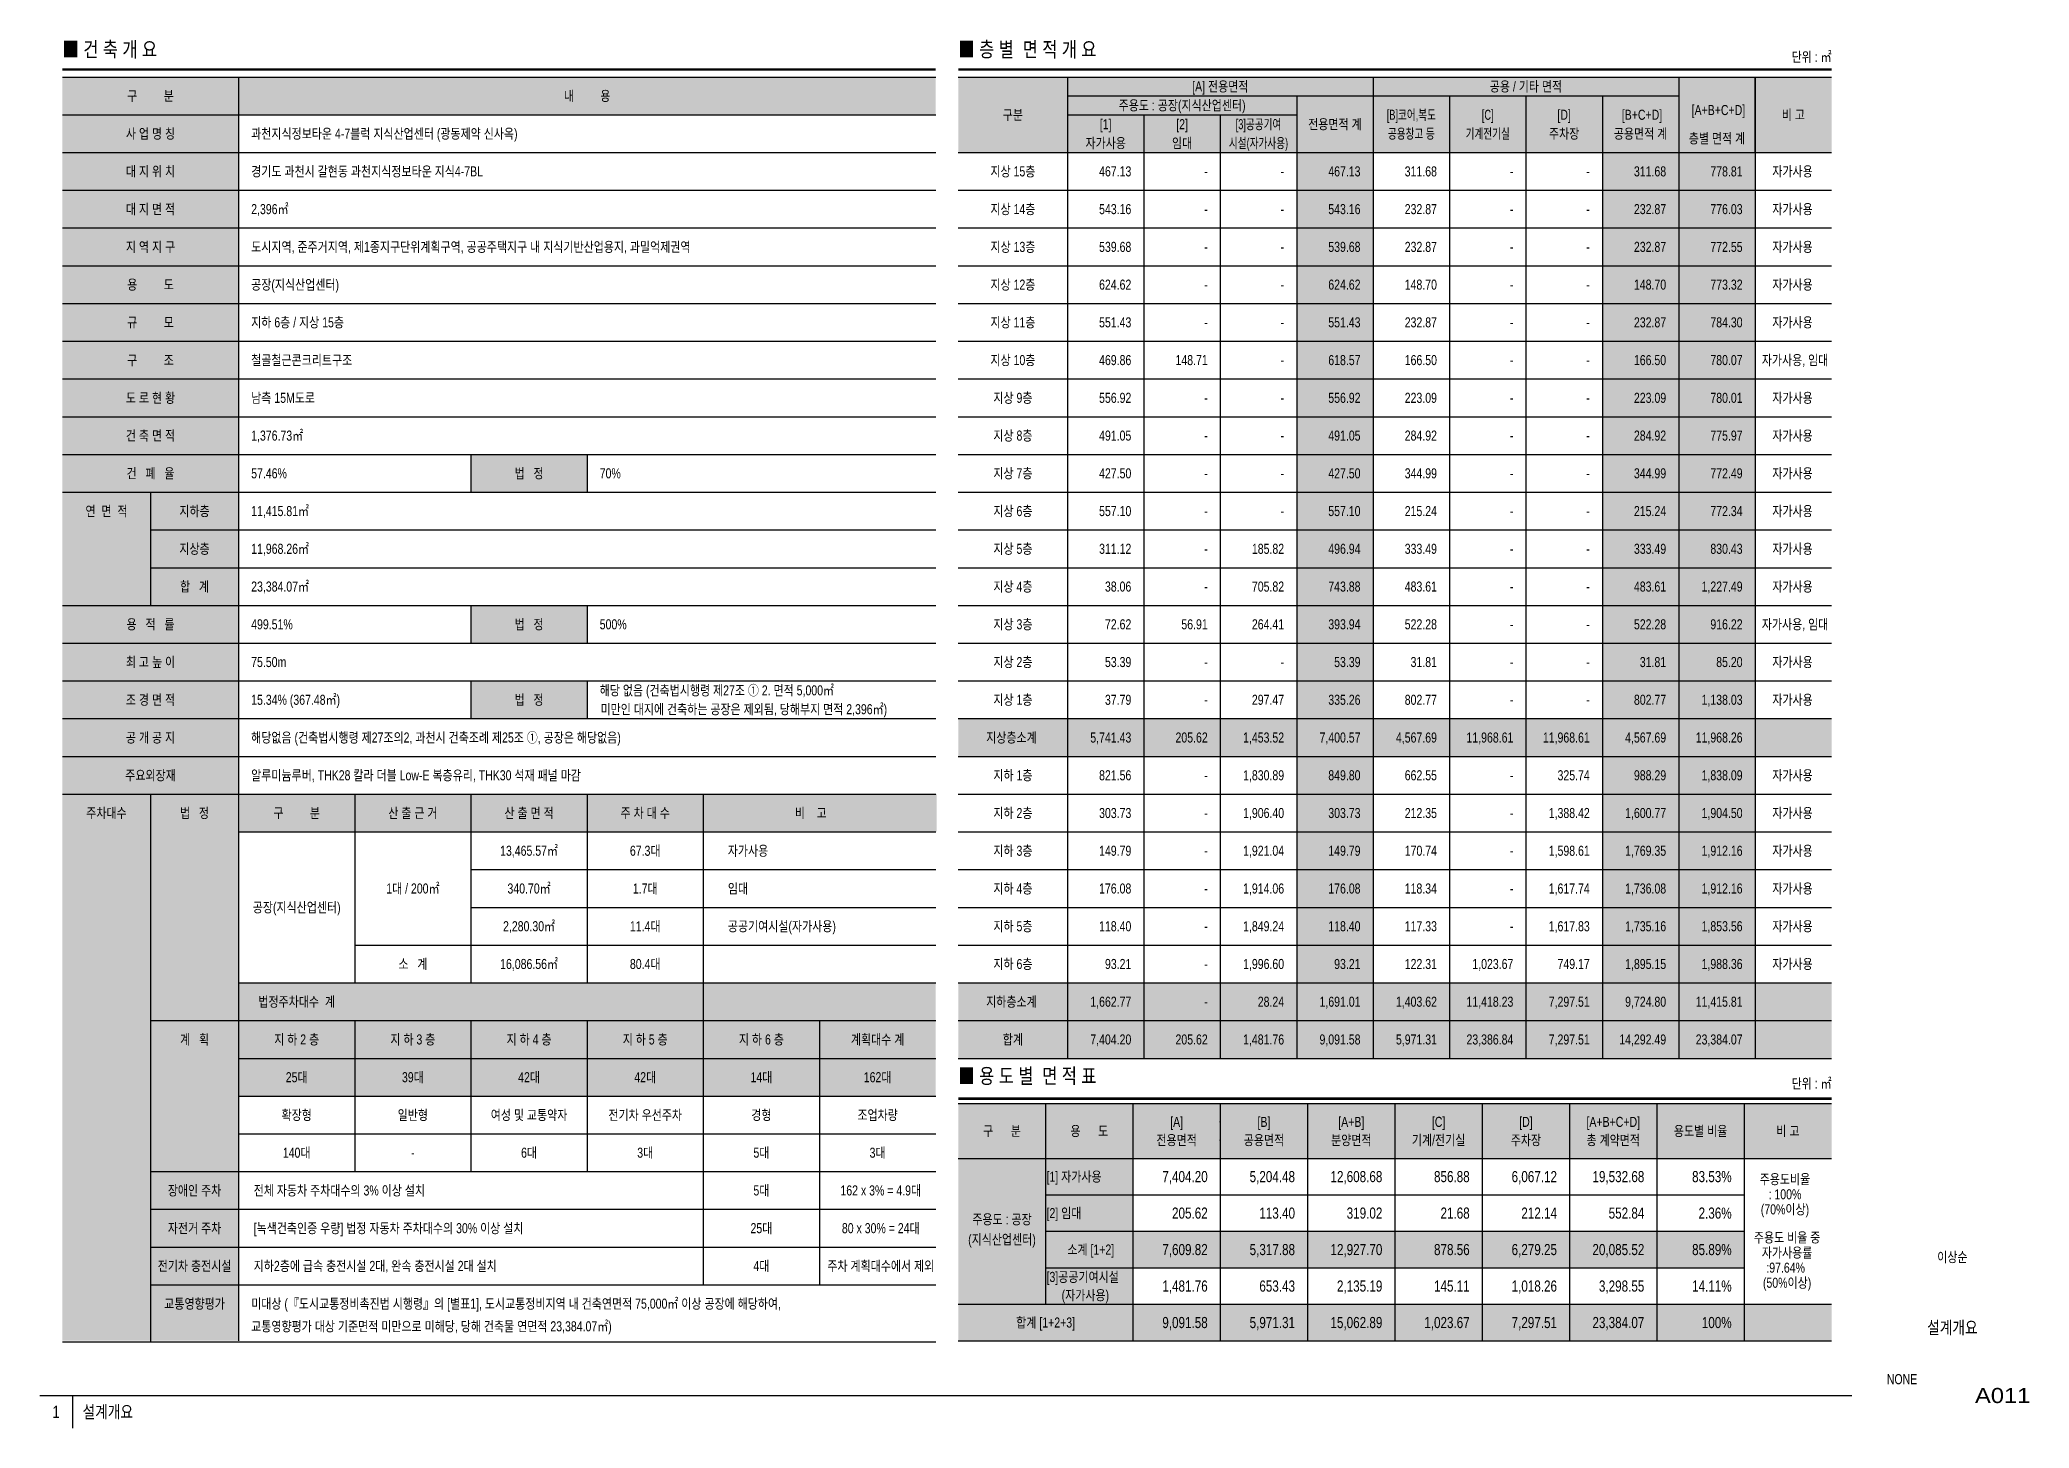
# Model space of a CAD drawing. Header units: millimetres. Extents: x 25 to 816, y 17 to 569.
import ezdxf
from ezdxf.enums import TextEntityAlignment as Align

# ---------------------------------------------------------------- set-up
doc = ezdxf.new("R2010")
doc.units = ezdxf.units.MM
doc.header["$LTSCALE"] = 2
for name, color, linetype in [('A-253', 253, 'Continuous'), ('A-254', 254, 'Continuous'), ('A-FORM', 7, 'Continuous'), ('A-TEXT', 3, 'Continuous'), ('A-TXT', 3, 'Continuous'), ('A-TXT1', 3, 'Continuous')]:
    doc.layers.add(name, color=color, linetype=linetype)
doc.styles.add('$TD_AUDIT_GENERATED_(1504)', font='H2HDRM.TTF', dxfattribs={"width": 0.8})
doc.styles.add('A-FORM$0$Hrtext', font='', dxfattribs={"width": 0.8})
doc.styles.add('Hrtext', font='', dxfattribs={"width": 0.8})
doc.styles.get('A-FORM$0$Hrtext').set_extended_font_data('Dotum')
doc.styles.get('Hrtext').set_extended_font_data('Dotum')

msp = doc.modelspace()

# ---------------------------------------------------------------- hatches: boundary and pattern name
at = {"layer": 'A-253'}
h = msp.add_hatch(color=256, dxfattribs=at)
h.dxf.hatch_style = 1
h.paths.add_polyline_path([(104, 539), (104, 179), (104, 164), (104, 51.75), (34, 51.75), (34, 554), (381, 554), (381, 539)])
h = msp.add_hatch(color=256, dxfattribs=at)
h.dxf.hatch_style = 1
h.paths.add_polyline_path([(737, 554), (390, 554), (390, 524), (737, 524)])
h = msp.add_hatch(color=256, dxfattribs=at)
h.dxf.hatch_style = 1
h.paths.add_polyline_path([(706.64, 164), (676.27, 164), (676.27, 554), (706.64, 554)])
h = msp.add_hatch(color=256, dxfattribs=at)
h.dxf.hatch_style = 1
h.paths.add_polyline_path([(381, 149), (104, 149), (104, 179), (381, 179)])
h = msp.add_hatch(color=256, dxfattribs=at)
h.dxf.hatch_style = 1
h.paths.add_polyline_path([(390, 179), (737, 179), (737, 164), (390, 164)])
h = msp.add_hatch(color=256, dxfattribs=at)
h.dxf.hatch_style = 1
h.paths.add_polyline_path([(737, 124.25), (390, 124.25), (390, 146), (737, 146)])
h.paths.add_polyline_path([(390, 51.75), (459.4, 51.75), (459.4, 124.25), (390, 124.25)])
h = msp.add_hatch(color=256, dxfattribs=at)
h.dxf.hatch_style = 1
h.paths.add_polyline_path([(459.4, 66.25), (737, 66.25), (737, 51.75), (459.4, 51.75)])
at = {"layer": 'A-254'}
h = msp.add_hatch(color=256, dxfattribs=at)
h.dxf.hatch_style = 1
h.paths.add_polyline_path([(524.46, 179), (554.82, 179), (554.82, 524), (524.46, 524)])
h = msp.add_hatch(color=256, dxfattribs=at)
h.dxf.hatch_style = 1
h.paths.add_polyline_path([(645.91, 179), (676.27, 179), (676.27, 524), (645.91, 524)])
h = msp.add_hatch(color=256, dxfattribs=at)
h.dxf.hatch_style = 1
h.paths.add_polyline_path([(242.5, 404), (196.33, 404), (196.33, 389), (242.5, 389)])
h = msp.add_hatch(color=256, dxfattribs=at)
h.dxf.hatch_style = 1
h.paths.add_polyline_path([(242.5, 344), (196.33, 344), (196.33, 329), (242.5, 329)])
h = msp.add_hatch(color=256, dxfattribs=at)
h.dxf.hatch_style = 1
h.paths.add_polyline_path([(242.5, 314), (196.33, 314), (196.33, 299), (242.5, 299)])
h = msp.add_hatch(color=256, dxfattribs=at)
h.dxf.hatch_style = 1
h.paths.add_polyline_path([(737, 284), (737, 299), (390, 299), (390, 284)])
h = msp.add_hatch(color=256, dxfattribs=at)
h.dxf.hatch_style = 1
h.paths.add_polyline_path([(104.45, 269.02), (381.45, 269.02), (381.45, 254.02), (104.45, 254.02)])
h = msp.add_hatch(color=256, dxfattribs=at)
h.dxf.hatch_style = 1
h.paths.add_polyline_path([(104, 194), (381, 194), (381, 179), (104, 179)])
h = msp.add_hatch(color=256, dxfattribs=at)
h.dxf.hatch_style = 1
h.paths.add_polyline_path([(737, 179), (737, 194), (390, 194), (390, 179)])
h = msp.add_hatch(color=256, dxfattribs=at)
h.dxf.hatch_style = 1
h.paths.add_polyline_path([(459.4, 95.25), (702.3, 95.25), (702.3, 80.75), (459.4, 80.75)])

# ---------------------------------------------------------------- linework, layer by layer
at = {"color": 2}
for p, q in [((390, 554), (737, 554)), ((390, 524), (737, 524)), ((390, 179), (737, 179)), ((390, 164), (737, 164))]:
    msp.add_line(p, q, dxfattribs=at)
for p, q in [((433.37, 546.5), (676.27, 546.5)), ((433.37, 539), (524.46, 539)), ((390, 509), (737, 509)), ((390, 494), (737, 494)), ((390, 479), (737, 479)), ((390, 464), (737, 464)), ((390, 449), (737, 449)), ((390, 434), (737, 434)), ((390, 419), (737, 419)), ((390, 404), (737, 404)), ((390, 389), (737, 389)), ((390, 374), (737, 374)), ((390, 359), (737, 359)), ((390, 344), (737, 344)), ((390, 329), (737, 329)), ((390, 314), (737, 314)), ((390, 299), (737, 299)), ((390, 284), (737, 284)), ((390, 269), (737, 269)), ((390, 254), (737, 254)), ((390, 239), (737, 239)), ((390, 224), (737, 224)), ((390, 209), (737, 209)), ((390, 194), (737, 194))]:
    msp.add_line(p, q)
for points in [[(433.37, 554), (433.37, 164)], [(676.27, 554), (676.27, 164)], [(706.64, 554), (706.64, 164)]]:
    msp.add_lwpolyline(points, dxfattribs=at)
msp.add_lwpolyline([(554.82, 554), (554.82, 164)])
at = {"layer": 'A-FORM', "color": 2}
for p, q in [((104, 554), (104, 51.75)), ((459.4, 146), (459.4, 51.75)), ((563.5, 146), (563.5, 51.75)), ((667.6, 146), (667.6, 51.75)), ((702.3, 146), (702.3, 51.75)), ((390, 66.25), (737, 66.25)), ((390, 51.75), (737, 51.75))]:
    msp.add_line(p, q, dxfattribs=at)
at = {"layer": 'A-FORM'}
for p, q in [((196.33, 404), (196.33, 389)), ((242.5, 404), (242.5, 389)), ((69, 389), (69, 344)), ((196.33, 344), (196.33, 329)), ((242.5, 344), (242.5, 329)), ((196.33, 314), (196.33, 299)), ((242.5, 314), (242.5, 299)), ((69, 269), (69, 51.36)), ((150.17, 269), (150.17, 194)), ((196.33, 269), (196.33, 194)), ((242.5, 269), (242.5, 194)), ((288.67, 269), (288.67, 179)), ((150.17, 179), (150.17, 119)), ((196.33, 179), (196.33, 119)), ((242.5, 179), (242.5, 119)), ((288.67, 179), (288.67, 74)), ((334.83, 179), (334.83, 74)), ((424.7, 146), (424.7, 66.25)), ((528.8, 146), (528.8, 51.75)), ((632.9, 146), (632.9, 51.75)), ((390, 124.25), (737, 124.25)), ((424.7, 109.75), (702.3, 109.75)), ((424.7, 95.25), (702.3, 95.25)), ((424.7, 80.75), (702.3, 80.75)), ((25, 30), (745, 30)), ((38, 30), (38, 17))]:
    msp.add_line(p, q, dxfattribs=at)
at = {"layer": 'A-FORM', "color": 5}
for p, q in [((494.1, 146), (494.1, 51.75)), ((598.2, 146), (598.2, 51.75))]:
    msp.add_line(p, q, dxfattribs=at)
at = {"layer": 'A-FORM', "color": 253, "const_width": 1}
for points in [[(34, 557), (381, 557)], [(390, 557), (737, 557)], [(390, 148), (737, 148)]]:
    msp.add_lwpolyline(points, dxfattribs=at)
at = {"layer": 'A-FORM', "color": 2}
for points in [[(34, 554), (381, 554)], [(390, 146), (737, 146)], [(34, 51.36), (381, 51.36)]]:
    msp.add_lwpolyline(points, dxfattribs=at)
at = {"layer": 'A-FORM', "color": 5}
for points in [[(524.46, 546.5), (524.46, 164)], [(585.19, 546.5), (585.19, 164)], [(615.55, 546.5), (615.55, 164)], [(645.91, 546.5), (645.91, 164)], [(463.74, 539), (463.74, 164)], [(494.1, 539), (494.1, 164)], [(196.33, 239), (381, 239)], [(196.33, 224), (381, 224)], [(104, 164), (381, 164)], [(104, 134), (381, 134)]]:
    msp.add_lwpolyline(points, dxfattribs=at)
at = {"layer": 'A-FORM'}
for points in [[(34, 539), (381, 539)], [(34, 524), (381, 524)], [(34, 509), (381, 509)], [(34, 494), (381, 494)], [(34, 479), (381, 479)], [(34, 464), (381, 464)], [(34, 449), (381, 449)], [(34, 434), (381, 434)], [(34, 419), (381, 419)], [(34, 404), (381, 404)], [(34, 389), (381, 389)], [(69, 374), (381, 374)], [(69, 359), (381, 359)], [(34, 344), (381, 344)], [(34, 329), (381, 329)], [(34, 314), (381, 314)], [(34, 299), (381, 299)], [(34, 284), (381, 284)], [(34, 269), (381, 269)], [(104, 254), (381, 254)], [(150.17, 209), (381, 209)], [(104, 194), (381, 194)], [(69, 179), (381, 179)], [(104, 149), (381, 149)], [(69, 119), (381, 119)], [(69, 104), (381, 104)], [(69, 89), (381, 89)], [(69, 74), (381, 74)]]:
    msp.add_lwpolyline(points, dxfattribs=at)
at = {"layer": 'A-TXT1'}
msp.add_line((706.64, 524), (706.64, 554), dxfattribs=at)
for p in [(494.1, 138.75), (494.1, 131.5)]:
    msp.add_point(p, dxfattribs=at)

# ---------------------------------------------------------------- texts
at = {"layer": 'A-TEXT', "ltscale": 0.01, "style": 'A-FORM$0$Hrtext', "width": 0.8}
for s, p in [('\\M+3C0CC\\M+3BBF3\\M+3BCF8', (785, 85)), ('NONE', (765, 36.5))]:
    msp.add_text(s, height=4, dxfattribs=at).set_placement(p, align=Align.MIDDLE_CENTER)
at = {"layer": 'A-TXT', "ltscale": 0.01, "style": '$TD_AUDIT_GENERATED_(1504)', "width": 1.2}
msp.add_text('A011', height=6, dxfattribs=at).set_placement((805, 30), align=Align.MIDDLE_CENTER)
at = {"layer": 'A-TXT1', "style": 'Hrtext', "width": 0.8}
for s, height, p in [('\\M+3A1E1 \\M+3B0C7 \\M+3C3E0 \\M+3B0B3 \\M+3BFE4', 6, (34, 565)), ('\\M+3A1E1 \\M+3C3FE \\M+3BAB0  \\M+3B8E9 \\M+3C0FB \\M+3B0B3 \\M+3BFE4', 6, (390, 565)), ('\\M+3B0FA\\M+3C3B5\\M+3C1F6\\M+3BDC4\\M+3C1A4\\M+3BAB8\\M+3C5B8\\M+3BFEE 4-7\\M+3BAED\\M+3B7B0 \\M+3C1F6\\M+3BDC4\\M+3BBEA\\M+3BEF7\\M+3BCBE\\M+3C5CD (\\M+3B1A4\\M+3B5BF\\M+3C1A6\\M+3BEE0 \\M+3BDC5\\M+3BBE7\\M+3BFC1)', 4, (109, 531.5)), ('\\M+3B0E6\\M+3B1E2\\M+3B5B5 \\M+3B0FA\\M+3C3B5\\M+3BDC3 \\M+3B0A5\\M+3C7F6\\M+3B5BF \\M+3B0FA\\M+3C3B5\\M+3C1F6\\M+3BDC4\\M+3C1A4\\M+3BAB8\\M+3C5B8\\M+3BFEE \\M+3C1F6\\M+3BDC44-7BL', 4, (109, 516.5)), ('2,396\\M+3A7B3', 4, (109, 501.5)), ('\\M+3B5B5\\M+3BDC3\\M+3C1F6\\M+3BFAA, \\M+3C1D8\\M+3C1D6\\M+3B0C5\\M+3C1F6\\M+3BFAA, \\M+3C1A61\\M+3C1BE\\M+3C1F6\\M+3B1B8\\M+3B4DC\\M+3C0A7\\M+3B0E8\\M+3C8B9\\M+3B1B8\\M+3BFAA, \\M+3B0F8\\M+3B0F8\\M+3C1D6\\M+3C5C3\\M+3C1F6\\M+3B1B8 \\M+3B3BB \\M+3C1F6\\M+3BDC4\\M+3B1E2\\M+3B9DD\\M+3BBEA\\M+3BEF7\\M+3BFEB\\M+3C1F6, \\M+3B0FA\\M+3B9D0\\M+3BEEF\\M+3C1A6\\M+3B1C7\\M+3BFAA', 4, (109, 486.5)), ('\\M+3B0F8\\M+3C0E5(\\M+3C1F6\\M+3BDC4\\M+3BBEA\\M+3BEF7\\M+3BCBE\\M+3C5CD)', 4, (109, 471.5)), ('\\M+3C1F6\\M+3C7CF 6\\M+3C3FE / \\M+3C1F6\\M+3BBF3 15\\M+3C3FE', 4, (109, 456.5)), ('\\M+3C3B6\\M+3B0F1\\M+3C3B6\\M+3B1D9\\M+3C4DC\\M+3C5A9\\M+3B8AE\\M+3C6AE\\M+3B1B8\\M+3C1B6', 4, (109, 441.5)), ('\\M+3B3B2\\M+3C3F8 15M\\M+3B5B5\\M+3B7CE', 4, (109, 426.5)), ('1,376.73\\M+3A7B3 ', 4, (109, 411.5)), ('57.46%%% ', 4, (109, 396.5)), ('70%%%', 4, (247.5, 396.5)), ('11,415.81\\M+3A7B3', 4, (109, 381.5)), ('11,968.26\\M+3A7B3', 4, (109, 366.5)), ('23,384.07\\M+3A7B3', 4, (109, 351.5)), ('499.51%%%', 4, (109, 336.5)), ('500%%%', 4, (247.5, 336.5)), ('75.50m', 4, (109, 321.5)), ('15.34%%% (367.48\\M+3A7B3)', 4, (109, 306.5)), ('\\M+3C7D8\\M+3B4E7 \\M+3BEF8\\M+3C0BD (\\M+3B0C7\\M+3C3E0\\M+3B9FD\\M+3BDC3\\M+3C7E0\\M+3B7C9 \\M+3C1A627\\M+3C1B6 \\M+3A8E7 2. \\M+3B8E9\\M+3C0FB 5,000\\M+3A7B3 ', 4, (247.5, 310.25)), ('\\M+3B9CC\\M+3B8B8\\M+3C0CE \\M+3B4EB\\M+3C1F6\\M+3BFA1 \\M+3B0C7\\M+3C3E0\\M+3C7CF\\M+3B4C2 \\M+3B0F8\\M+3C0E5\\M+3C0BA \\M+3C1A6\\M+3BFDC\\M+3B5CA, \\M+3B4E7\\M+3C7D8\\M+3BACE\\M+3C1F6 \\M+3B8E9\\M+3C0FB 2,396\\M+3A7B3) ', 4, (247.82, 302.75)), ('\\M+3C7D8\\M+3B4E7\\M+3BEF8\\M+3C0BD (\\M+3B0C7\\M+3C3E0\\M+3B9FD\\M+3BDC3\\M+3C7E0\\M+3B7C9 \\M+3C1A627\\M+3C1B6\\M+3C0C72, \\M+3B0FA\\M+3C3B5\\M+3BDC3 \\M+3B0C7\\M+3C3E0\\M+3C1B6\\M+3B7CA \\M+3C1A625\\M+3C1B6 \\M+3A8E7, \\M+3B0F8\\M+3C0E5\\M+3C0BA \\M+3C7D8\\M+3B4E7\\M+3BEF8\\M+3C0BD)', 4, (109, 291.5)), ('\\M+3BECB\\M+3B7E7\\M+3B9CC\\M+3B4BD\\M+3B7E7\\M+3B9F6, THK28 \\M+3C4AE\\M+3B6F3 \\M+3B4F5\\M+3BAED Low-E \\M+3BAB9\\M+3C3FE\\M+3C0AF\\M+3B8AE, THK30 \\M+3BCAE\\M+3C0E7 \\M+3C6D0\\M+3B3CE \\M+3B8B6\\M+3B0A8', 4, (109, 276.5)), ('\\M+3C0DA\\M+3B0A1\\M+3BBE7\\M+3BFEB', 4, (298.41, 246.5)), ('\\M+3C0D3\\M+3B4EB', 4, (298.41, 231.5)), ('\\M+3B0F8\\M+3B0F8\\M+3B1E2\\M+3BFA9\\M+3BDC3\\M+3BCB3(\\M+3C0DA\\M+3B0A1\\M+3BBE7\\M+3BFEB)', 4, (298.41, 216.5)), ('\\M+3A1E1 \\M+3BFEB \\M+3B5B5 \\M+3BAB0  \\M+3B8E9 \\M+3C0FB \\M+3C7A5', 6, (390, 157)), ('[1] \\M+3C0DA\\M+3B0A1\\M+3BBE7\\M+3BFEB', 4, (425.05, 117)), ('[2] \\M+3C0D3\\M+3B4EB', 4, (425.05, 102.5)), ('[3]\\M+3B0F8\\M+3B0F8\\M+3B1E2\\M+3BFA9\\M+3BDC3\\M+3BCB3', 4, (425.05, 77.13)), ('(\\M+3C0DA\\M+3B0A1\\M+3BBE7\\M+3BFEB)', 4, (431.05, 69.88)), ('\\M+3B9CC\\M+3B4EB\\M+3BBF3 (\\M+3A1BA\\M+3B5B5\\M+3BDC3\\M+3B1B3\\M+3C5EB\\M+3C1A4\\M+3BAF1\\M+3C3CB\\M+3C1F8\\M+3B9FD \\M+3BDC3\\M+3C7E0\\M+3B7C9\\M+3A1BB\\M+3C0C7 [\\M+3BAB0\\M+3C7A51], \\M+3B5B5\\M+3BDC3\\M+3B1B3\\M+3C5EB\\M+3C1A4\\M+3BAF1\\M+3C1F6\\M+3BFAA \\M+3B3BB \\M+3B0C7\\M+3C3E0\\M+3BFAC\\M+3B8E9\\M+3C0FB 75,000\\M+3A7B3 \\M+3C0CC\\M+3BBF3 \\M+3B0F8\\M+3C0E5\\M+3BFA1 \\M+3C7D8\\M+3B4E7\\M+3C7CF\\M+3BFA9,', 4, (109, 66.5)), ('\\M+3B1B3\\M+3C5EB\\M+3BFB5\\M+3C7E2\\M+3C6F2\\M+3B0A1 \\M+3B4EB\\M+3BBF3 \\M+3B1E2\\M+3C1D8\\M+3B8E9\\M+3C0FB \\M+3B9CC\\M+3B8B8\\M+3C0B8\\M+3B7CE \\M+3B9CC\\M+3C7D8\\M+3B4E7, \\M+3B4E7\\M+3C7D8 \\M+3B0C7\\M+3C3E0\\M+3B9B0 \\M+3BFAC\\M+3B8E9\\M+3C0FB 23,384.07\\M+3A7B3)', 4, (109, 57.5)), ('\\M+3BCB3\\M+3B0E8\\M+3B0B3\\M+3BFE4', 5, (42, 23.5))]:
    msp.add_text(s, height=height, dxfattribs=at).set_placement(p, align=Align.MIDDLE_LEFT)
for s, height, p in [('\\M+3B4DC\\M+3C0A7 : \\M+3A7B3', 4, (737, 562)), ('467.13', 4, (458.74, 516.5)), ('-', 4, (489.1, 516.5)), ('-', 4, (519.46, 516.5)), ('467.13', 4, (549.82, 516.5)), ('311.68', 4, (580.19, 516.5)), ('-', 4, (610.55, 516.5)), ('-', 4, (640.91, 516.5)), ('311.68', 4, (671.27, 516.5)), ('778.81', 4, (701.64, 516.5)), ('543.16', 4, (458.74, 501.5)), ('-', 4, (489.1, 501.5)), ('-', 4, (519.46, 501.5)), ('543.16', 4, (549.82, 501.5)), ('232.87', 4, (580.19, 501.5)), ('-', 4, (610.55, 501.5)), ('-', 4, (640.91, 501.5)), ('232.87', 4, (671.27, 501.5)), ('776.03', 4, (701.64, 501.5)), ('539.68', 4, (458.74, 486.5)), ('-', 4, (489.1, 486.5)), ('-', 4, (519.46, 486.5)), ('539.68', 4, (549.82, 486.5)), ('232.87', 4, (580.19, 486.5)), ('-', 4, (610.55, 486.5)), ('-', 4, (640.91, 486.5)), ('232.87', 4, (671.27, 486.5)), ('772.55', 4, (701.64, 486.5)), ('624.62', 4, (458.74, 471.5)), ('-', 4, (489.1, 471.5)), ('-', 4, (519.46, 471.5)), ('624.62', 4, (549.82, 471.5)), ('148.70', 4, (580.19, 471.5)), ('-', 4, (610.55, 471.5)), ('-', 4, (640.91, 471.5)), ('148.70', 4, (671.27, 471.5)), ('773.32', 4, (701.64, 471.5)), ('551.43', 4, (458.74, 456.5)), ('551.43', 4, (549.82, 456.5)), ('232.87', 4, (580.19, 456.5)), ('232.87', 4, (671.27, 456.5)), ('784.30', 4, (701.64, 456.5)), ('-', 4, (489.1, 456.5)), ('-', 4, (519.46, 456.5)), ('-', 4, (610.55, 456.5)), ('-', 4, (640.91, 456.5)), ('469.86', 4, (458.74, 441.5)), ('148.71', 4, (489.1, 441.5)), ('618.57', 4, (549.82, 441.5)), ('166.50', 4, (580.19, 441.5)), ('166.50', 4, (671.27, 441.5)), ('780.07', 4, (701.64, 441.5)), ('-', 4, (519.46, 441.5)), ('-', 4, (610.55, 441.5)), ('-', 4, (640.91, 441.5)), ('556.92', 4, (458.74, 426.5)), ('556.92', 4, (549.82, 426.5)), ('223.09', 4, (580.19, 426.5)), ('223.09', 4, (671.27, 426.5)), ('780.01', 4, (701.64, 426.5)), ('-', 4, (489.1, 426.5)), ('-', 4, (519.46, 426.5)), ('-', 4, (610.55, 426.5)), ('-', 4, (640.91, 426.5)), ('491.05', 4, (458.74, 411.5)), ('-', 4, (489.1, 411.5)), ('-', 4, (519.46, 411.5)), ('491.05', 4, (549.82, 411.5)), ('284.92', 4, (580.19, 411.5)), ('-', 4, (610.55, 411.5)), ('-', 4, (640.91, 411.5)), ('284.92', 4, (671.27, 411.5)), ('775.97', 4, (701.64, 411.5)), ('427.50', 4, (458.74, 396.5)), ('-', 4, (489.1, 396.5)), ('-', 4, (519.46, 396.5)), ('427.50', 4, (549.82, 396.5)), ('344.99', 4, (580.19, 396.5)), ('-', 4, (610.55, 396.5)), ('-', 4, (640.91, 396.5)), ('344.99', 4, (671.27, 396.5)), ('772.49', 4, (701.64, 396.5)), ('557.10', 4, (458.74, 381.5)), ('-', 4, (489.1, 381.5)), ('-', 4, (519.46, 381.5)), ('557.10', 4, (549.82, 381.5)), ('215.24', 4, (580.19, 381.5)), ('-', 4, (610.55, 381.5)), ('-', 4, (640.91, 381.5)), ('215.24', 4, (671.27, 381.5)), ('772.34', 4, (701.64, 381.5)), ('311.12', 4, (458.74, 366.5)), ('-', 4, (489.1, 366.5)), ('185.82', 4, (519.46, 366.5)), ('496.94', 4, (549.82, 366.5)), ('333.49', 4, (580.19, 366.5)), ('-', 4, (610.55, 366.5)), ('-', 4, (640.91, 366.5)), ('333.49', 4, (671.27, 366.5)), ('830.43', 4, (701.64, 366.5)), ('38.06', 4, (458.74, 351.5)), ('-', 4, (489.1, 351.5)), ('705.82', 4, (519.46, 351.5)), ('743.88', 4, (549.82, 351.5)), ('483.61', 4, (580.19, 351.5)), ('-', 4, (610.55, 351.5)), ('-', 4, (640.91, 351.5)), ('483.61', 4, (671.27, 351.5)), ('1,227.49', 4, (701.64, 351.5)), ('72.62', 4, (458.74, 336.5)), ('56.91', 4, (489.1, 336.5)), ('264.41', 4, (519.46, 336.5)), ('393.94', 4, (549.82, 336.5)), ('522.28', 4, (580.19, 336.5)), ('-', 4, (610.55, 336.5)), ('-', 4, (640.91, 336.5)), ('522.28', 4, (671.27, 336.5)), ('916.22', 4, (701.64, 336.5)), ('53.39', 4, (458.74, 321.5)), ('-', 4, (489.1, 321.5)), ('-', 4, (519.46, 321.5)), ('53.39', 4, (549.82, 321.5)), ('31.81', 4, (580.19, 321.5)), ('-', 4, (610.55, 321.5)), ('-', 4, (640.91, 321.5)), ('31.81', 4, (671.27, 321.5)), ('85.20', 4, (701.64, 321.5)), ('37.79', 4, (458.74, 306.5)), ('297.47', 4, (519.46, 306.5)), ('335.26', 4, (549.82, 306.5)), ('802.77', 4, (580.19, 306.5)), ('802.77', 4, (671.27, 306.5)), ('1,138.03', 4, (701.64, 306.5)), ('-', 4, (489.1, 306.5)), ('-', 4, (610.55, 306.5)), ('-', 4, (640.91, 306.5)), ('5,741.43', 4, (458.74, 291.5)), ('205.62', 4, (489.1, 291.5)), ('1,453.52', 4, (519.46, 291.5)), ('7,400.57', 4, (549.82, 291.5)), ('4,567.69', 4, (580.19, 291.5)), ('11,968.61', 4, (610.55, 291.5)), ('11,968.61', 4, (640.91, 291.5)), ('4,567.69', 4, (671.27, 291.5)), ('11,968.26', 4, (701.64, 291.5)), ('821.56', 4, (458.74, 276.5)), ('1,830.89', 4, (519.46, 276.5)), ('849.80', 4, (549.82, 276.5)), ('662.55', 4, (580.19, 276.5)), ('325.74', 4, (640.91, 276.5)), ('988.29', 4, (671.27, 276.5)), ('1,838.09', 4, (701.64, 276.5)), ('-', 4, (489.1, 276.5)), ('-', 4, (610.55, 276.5)), ('303.73', 4, (458.74, 261.5)), ('-', 4, (489.1, 261.5)), ('1,906.40', 4, (519.46, 261.5)), ('303.73', 4, (549.82, 261.5)), ('212.35', 4, (580.19, 261.5)), ('-', 4, (610.55, 261.5)), ('1,388.42', 4, (640.91, 261.5)), ('1,600.77', 4, (671.27, 261.5)), ('1,904.50', 4, (701.64, 261.5)), ('149.79', 4, (458.74, 246.5)), ('-', 4, (489.1, 246.5)), ('1,921.04', 4, (519.46, 246.5)), ('149.79', 4, (549.82, 246.5)), ('170.74', 4, (580.19, 246.5)), ('-', 4, (610.55, 246.5)), ('1,598.61', 4, (640.91, 246.5)), ('1,769.35', 4, (671.27, 246.5)), ('1,912.16', 4, (701.64, 246.5)), ('176.08', 4, (458.74, 231.5)), ('-', 4, (489.1, 231.5)), ('1,914.06', 4, (519.46, 231.5)), ('176.08', 4, (549.82, 231.5)), ('118.34', 4, (580.19, 231.5)), ('-', 4, (610.55, 231.5)), ('1,617.74', 4, (640.91, 231.5)), ('1,736.08', 4, (671.27, 231.5)), ('1,912.16', 4, (701.64, 231.5)), ('118.40', 4, (458.74, 216.5)), ('-', 4, (489.1, 216.5)), ('1,849.24', 4, (519.46, 216.5)), ('118.40', 4, (549.82, 216.5)), ('117.33', 4, (580.19, 216.5)), ('-', 4, (610.55, 216.5)), ('1,617.83', 4, (640.91, 216.5)), ('1,735.16', 4, (671.27, 216.5)), ('1,853.56', 4, (701.64, 216.5)), ('93.21', 4, (458.74, 201.5)), ('-', 4, (489.1, 201.5)), ('1,996.60', 4, (519.46, 201.5)), ('93.21', 4, (549.82, 201.5)), ('122.31', 4, (580.19, 201.5)), ('1,023.67', 4, (610.55, 201.5)), ('749.17', 4, (640.91, 201.5)), ('1,895.15', 4, (671.27, 201.5)), ('1,988.36', 4, (701.64, 201.5)), ('1,662.77', 4, (458.74, 186.5)), ('-', 4, (489.1, 186.5)), ('28.24', 4, (519.46, 186.5)), ('1,691.01', 4, (549.82, 186.5)), ('1,403.62', 4, (580.19, 186.5)), ('11,418.23', 4, (610.55, 186.5)), ('7,297.51', 4, (640.91, 186.5)), ('9,724.80', 4, (671.27, 186.5)), ('11,415.81', 4, (701.64, 186.5)), ('7,404.20', 4, (458.74, 171.5)), ('205.62', 4, (489.1, 171.5)), ('1,481.76', 4, (519.46, 171.5)), ('9,091.58', 4, (549.82, 171.5)), ('5,971.31', 4, (580.19, 171.5)), ('23,386.84', 4, (610.55, 171.5)), ('7,297.51', 4, (640.91, 171.5)), ('14,292.49', 4, (671.27, 171.5)), ('23,384.07', 4, (701.64, 171.5)), ('\\M+3B4DC\\M+3C0A7 : \\M+3A7B3', 4, (737, 154)), ('7,404.20', 4.43, (489.1, 117)), ('5,204.48', 4.43, (523.8, 117)), ('12,608.68', 4.43, (558.5, 117)), ('856.88', 4.43, (593.2, 117)), ('6,067.12', 4.43, (627.9, 117)), ('19,532.68', 4.43, (662.6, 117)), ('83.53%%%', 4.43, (697.3, 117)), ('205.62', 4.43, (489.1, 102.5)), ('113.40', 4.43, (523.8, 102.5)), ('319.02', 4.43, (558.5, 102.5)), ('21.68', 4.43, (593.2, 102.5)), ('212.14', 4.43, (627.9, 102.5)), ('552.84', 4.43, (662.6, 102.5)), ('2.36%%%', 4.43, (697.3, 102.5)), ('7,609.82', 4.43, (489.1, 88)), ('5,317.88', 4.43, (523.8, 88)), ('12,927.70', 4.43, (558.5, 88)), ('878.56', 4.43, (593.2, 88)), ('6,279.25', 4.43, (627.9, 88)), ('20,085.52', 4.43, (662.6, 88)), ('85.89%%%', 4.43, (697.3, 88)), ('1,481.76', 4.43, (489.1, 73.5)), ('653.43', 4.43, (523.8, 73.5)), ('2,135.19', 4.43, (558.5, 73.5)), ('145.11', 4.43, (593.2, 73.5)), ('1,018.26', 4.43, (627.9, 73.5)), ('3,298.55', 4.43, (662.6, 73.5)), ('14.11%%%', 4.43, (697.3, 73.5)), ('9,091.58', 4.43, (489.1, 59)), ('5,971.31', 4.43, (523.8, 59)), ('15,062.89', 4.43, (558.5, 59)), ('1,023.67', 4.43, (593.2, 59)), ('7,297.51', 4.43, (627.9, 59)), ('23,384.07', 4.43, (662.6, 59)), ('100%%%', 4.43, (697.3, 59))]:
    msp.add_text(s, height=height, dxfattribs=at).set_placement(p, align=Align.MIDDLE_RIGHT)
at = {"layer": 'A-TXT1', "style": 'Hrtext'}
for s, height, width, p in [('\\M+3B1B8         \\M+3BAD0', 4, 0.8, (69, 546.5)), ('\\M+3B3BB         \\M+3BFEB', 4, 0.8, (242.5, 546.5)), ('[A] \\M+3C0FC\\M+3BFEB\\M+3B8E9\\M+3C0FB', 4, 0.8, (494.1, 550.25)), ('\\M+3B0F8\\M+3BFEB / \\M+3B1E2\\M+3C5B8 \\M+3B8E9\\M+3C0FB', 4, 0.8, (615.55, 550.25)), ('\\M+3B1B8\\M+3BAD0', 4, 0.8, (411.69, 539)), ('\\M+3C1D6\\M+3BFEB\\M+3B5B5 : \\M+3B0F8\\M+3C0E5(\\M+3C1F6\\M+3BDC4\\M+3BBEA\\M+3BEF7\\M+3BCBE\\M+3C5CD)', 4, 0.8, (478.92, 542.75)), ('[3]\\M+3B0F8\\M+3B0F8\\M+3B1E2\\M+3BFA9', 4, 0.7, (509.28, 535.25)), ('\\M+3C0FC\\M+3BFEB\\M+3B8E9\\M+3C0FB \\M+3B0E8', 4, 0.8, (539.64, 535.25)), ('[B]\\M+3C4DA\\M+3BEEE,\\M+3BAB9\\M+3B5B5', 4, 0.7, (570.01, 539)), ('[C]', 4, 0.7, (600.37, 539)), ('[D]', 4, 0.8, (630.73, 539)), (' [B+C+D]', 4, 0.8, (661.09, 539)), (' [A+B+C+D]', 4, 0.8, (691.46, 540.87)), ('\\M+3BAF1 \\M+3B0ED', 4, 0.8, (721.82, 539)), ('\\M+3BBE7 \\M+3BEF7 \\M+3B8ED \\M+3C4AA', 4, 0.8, (69, 531.5)), ('\\M+3C0DA\\M+3B0A1\\M+3BBE7\\M+3BFEB', 4, 0.8, (448.56, 527.75)), ('[1]', 4, 0.8, (448.56, 535.25)), ('\\M+3C0D3\\M+3B4EB', 4, 0.8, (478.92, 527.75)), ('[2]', 4, 0.8, (478.92, 535.25)), ('\\M+3BDC3\\M+3BCB3(\\M+3C0DA\\M+3B0A1\\M+3BBE7\\M+3BFEB)', 4, 0.7, (509.28, 527.75)), ('\\M+3B0F8\\M+3BFEB\\M+3C3A2\\M+3B0ED \\M+3B5EE', 4, 0.7, (570.01, 531.5)), ('\\M+3B1E2\\M+3B0E8\\M+3C0FC\\M+3B1E2\\M+3BDC7', 4, 0.7, (600.37, 531.5)), ('\\M+3C1D6\\M+3C2F7\\M+3C0E5', 4, 0.8, (630.73, 531.5)), ('\\M+3B0F8\\M+3BFEB\\M+3B8E9\\M+3C0FB \\M+3B0E8', 4, 0.8, (661.09, 531.5)), ('\\M+3C3FE\\M+3BAB0 \\M+3B8E9\\M+3C0FB \\M+3B0E8', 4, 0.8, (691.46, 529.62)), ('\\M+3B4EB \\M+3C1F6 \\M+3C0A7 \\M+3C4A1', 4, 0.8, (69, 516.5)), ('\\M+3C1F6\\M+3BBF3 15\\M+3C3FE', 4, 0.8, (411.69, 516.5)), ('\\M+3C0DA\\M+3B0A1\\M+3BBE7\\M+3BFEB', 4, 0.8, (721.49, 516.5)), ('\\M+3B4EB \\M+3C1F6 \\M+3B8E9 \\M+3C0FB', 4, 0.8, (69, 501.5)), ('\\M+3C1F6\\M+3BBF3 14\\M+3C3FE', 4, 0.8, (411.69, 501.5)), ('\\M+3C0DA\\M+3B0A1\\M+3BBE7\\M+3BFEB', 4, 0.8, (721.49, 501.5)), ('\\M+3C1F6 \\M+3BFAA \\M+3C1F6 \\M+3B1B8', 4, 0.8, (69, 486.5)), ('\\M+3C1F6\\M+3BBF3 13\\M+3C3FE', 4, 0.8, (411.69, 486.5)), ('\\M+3C0DA\\M+3B0A1\\M+3BBE7\\M+3BFEB', 4, 0.8, (721.49, 486.5)), ('\\M+3BFEB         \\M+3B5B5', 4, 0.8, (69, 471.5)), ('\\M+3C1F6\\M+3BBF3 12\\M+3C3FE', 4, 0.8, (411.69, 471.5)), ('\\M+3C0DA\\M+3B0A1\\M+3BBE7\\M+3BFEB', 4, 0.8, (721.49, 471.5)), ('\\M+3B1D4         \\M+3B8F0', 4, 0.8, (69, 456.5)), ('\\M+3C1F6\\M+3BBF3 11\\M+3C3FE', 4, 0.8, (411.69, 456.5)), ('\\M+3C0DA\\M+3B0A1\\M+3BBE7\\M+3BFEB', 4, 0.8, (721.49, 456.5)), ('\\M+3B1B8         \\M+3C1B6', 4, 0.8, (69, 441.5)), ('\\M+3C1F6\\M+3BBF3 10\\M+3C3FE', 4, 0.8, (411.69, 441.5)), ('\\M+3C0DA\\M+3B0A1\\M+3BBE7\\M+3BFEB, \\M+3C0D3\\M+3B4EB', 4, 0.8, (722.49, 441.5)), ('\\M+3B5B5 \\M+3B7CE \\M+3C7F6 \\M+3C8B2', 4, 0.8, (69, 426.5)), ('\\M+3C1F6\\M+3BBF3 9\\M+3C3FE', 4, 0.8, (411.69, 426.5)), ('\\M+3C0DA\\M+3B0A1\\M+3BBE7\\M+3BFEB', 4, 0.8, (721.49, 426.5)), ('\\M+3B0C7 \\M+3C3E0 \\M+3B8E9 \\M+3C0FB', 4, 0.8, (69, 411.5)), ('\\M+3C1F6\\M+3BBF3 8\\M+3C3FE', 4, 0.8, (411.69, 411.5)), ('\\M+3C0DA\\M+3B0A1\\M+3BBE7\\M+3BFEB', 4, 0.8, (721.49, 411.5)), ('\\M+3B0C7   \\M+3C6F3   \\M+3C0B2', 4, 0.8, (69, 396.5)), ('\\M+3B9FD   \\M+3C1A4', 4, 0.8, (219.42, 396.5)), ('\\M+3C1F6\\M+3BBF3 7\\M+3C3FE', 4, 0.8, (411.69, 396.5)), ('\\M+3C0DA\\M+3B0A1\\M+3BBE7\\M+3BFEB', 4, 0.8, (721.49, 396.5)), ('\\M+3BFAC  \\M+3B8E9  \\M+3C0FB', 4, 0.8, (51.5, 381.5)), ('\\M+3C1F6\\M+3C7CF\\M+3C3FE', 4, 0.8, (86.5, 381.5)), ('\\M+3C1F6\\M+3BBF3 6\\M+3C3FE', 4, 0.8, (411.69, 381.5)), ('\\M+3C0DA\\M+3B0A1\\M+3BBE7\\M+3BFEB', 4, 0.8, (721.49, 381.5)), ('\\M+3C1F6\\M+3BBF3\\M+3C3FE', 4, 0.8, (86.5, 366.5)), ('\\M+3C1F6\\M+3BBF3 5\\M+3C3FE', 4, 0.8, (411.69, 366.5)), ('\\M+3C0DA\\M+3B0A1\\M+3BBE7\\M+3BFEB', 4, 0.8, (721.49, 366.5)), ('\\M+3C7D5   \\M+3B0E8', 4, 0.8, (86.5, 351.5)), ('\\M+3C1F6\\M+3BBF3 4\\M+3C3FE', 4, 0.8, (411.69, 351.5)), ('\\M+3C0DA\\M+3B0A1\\M+3BBE7\\M+3BFEB', 4, 0.8, (721.49, 351.5)), ('\\M+3BFEB   \\M+3C0FB   \\M+3B7FC', 4, 0.8, (69, 336.5)), ('\\M+3B9FD   \\M+3C1A4', 4, 0.8, (219.42, 336.5)), ('\\M+3C1F6\\M+3BBF3 3\\M+3C3FE', 4, 0.8, (411.69, 336.5)), ('\\M+3C0DA\\M+3B0A1\\M+3BBE7\\M+3BFEB, \\M+3C0D3\\M+3B4EB', 4, 0.8, (722.49, 336.5)), ('\\M+3C3D6 \\M+3B0ED \\M+3B3F4 \\M+3C0CC', 4, 0.8, (69, 321.5)), ('\\M+3C1F6\\M+3BBF3 2\\M+3C3FE', 4, 0.8, (411.69, 321.5)), ('\\M+3C0DA\\M+3B0A1\\M+3BBE7\\M+3BFEB', 4, 0.8, (721.49, 321.5)), ('\\M+3C1B6 \\M+3B0E6 \\M+3B8E9 \\M+3C0FB', 4, 0.8, (69, 306.5)), ('\\M+3B9FD   \\M+3C1A4', 4, 0.8, (219.42, 306.5)), ('\\M+3C1F6\\M+3BBF3 1\\M+3C3FE', 4, 0.8, (411.69, 306.5)), ('\\M+3C0DA\\M+3B0A1\\M+3BBE7\\M+3BFEB', 4, 0.8, (721.49, 306.5)), ('\\M+3B0F8 \\M+3B0B3 \\M+3B0F8 \\M+3C1F6', 4, 0.8, (69, 291.5)), ('\\M+3C1F6\\M+3BBF3\\M+3C3FE\\M+3BCD2\\M+3B0E8 ', 4, 0.8, (411.69, 291.5)), ('\\M+3C1D6\\M+3BFE4\\M+3BFDC\\M+3C0E5\\M+3C0E7', 4, 0.8, (69, 276.5)), ('\\M+3C1F6\\M+3C7CF 1\\M+3C3FE', 4, 0.8, (411.69, 276.5)), ('\\M+3C0DA\\M+3B0A1\\M+3BBE7\\M+3BFEB', 4, 0.8, (721.49, 276.5)), ('\\M+3C1D6\\M+3C2F7\\M+3B4EB\\M+3BCF6', 4, 0.8, (51.5, 261.5)), ('\\M+3B9FD   \\M+3C1A4', 4, 0.8, (86.5, 261.5)), ('\\M+3B1B8         \\M+3BAD0', 4, 0.8, (127.08, 261.5)), ('\\M+3BBEA \\M+3C3E2 \\M+3B1D9 \\M+3B0C5', 4, 0.8, (173.25, 261.5)), ('\\M+3BBEA \\M+3C3E2 \\M+3B8E9 \\M+3C0FB', 4, 0.8, (219.42, 261.5)), ('\\M+3C1D6 \\M+3C2F7 \\M+3B4EB \\M+3BCF6', 4, 0.8, (265.58, 261.5)), ('\\M+3BAF1    \\M+3B0ED', 4, 0.8, (331.37, 261.5)), ('\\M+3C1F6\\M+3C7CF 2\\M+3C3FE', 4, 0.8, (411.69, 261.5)), ('\\M+3C0DA\\M+3B0A1\\M+3BBE7\\M+3BFEB', 4, 0.8, (721.49, 261.5)), ('13,465.57\\M+3A7B3', 4, 0.8, (219.42, 246.5)), ('67.3\\M+3B4EB', 4, 0.8, (265.58, 246.5)), ('\\M+3C1F6\\M+3C7CF 3\\M+3C3FE', 4, 0.8, (411.69, 246.5)), ('\\M+3C0DA\\M+3B0A1\\M+3BBE7\\M+3BFEB', 4, 0.8, (721.49, 246.5)), ('1\\M+3B4EB / 200\\M+3A7B3', 4, 0.8, (173.25, 231.5)), ('340.70\\M+3A7B3', 4, 0.8, (219.42, 231.5)), ('1.7\\M+3B4EB', 4, 0.8, (265.58, 231.5)), ('\\M+3C1F6\\M+3C7CF 4\\M+3C3FE', 4, 0.8, (411.69, 231.5)), ('\\M+3C0DA\\M+3B0A1\\M+3BBE7\\M+3BFEB', 4, 0.8, (721.49, 231.5)), ('\\M+3B0F8\\M+3C0E5(\\M+3C1F6\\M+3BDC4\\M+3BBEA\\M+3BEF7\\M+3BCBE\\M+3C5CD)', 4, 0.8, (127.08, 224)), ('2,280.30\\M+3A7B3', 4, 0.8, (219.42, 216.5)), ('11.4\\M+3B4EB', 4, 0.8, (265.58, 216.5)), ('\\M+3C1F6\\M+3C7CF 5\\M+3C3FE', 4, 0.8, (411.69, 216.5)), ('\\M+3C0DA\\M+3B0A1\\M+3BBE7\\M+3BFEB', 4, 0.8, (721.49, 216.5)), ('\\M+3BCD2   \\M+3B0E8', 4, 0.8, (173.25, 201.5)), ('16,086.56\\M+3A7B3', 4, 0.8, (219.42, 201.5)), ('80.4\\M+3B4EB', 4, 0.8, (265.58, 201.5)), ('\\M+3C1F6\\M+3C7CF 6\\M+3C3FE', 4, 0.8, (411.69, 201.5)), ('\\M+3C0DA\\M+3B0A1\\M+3BBE7\\M+3BFEB', 4, 0.8, (721.49, 201.5)), ('\\M+3B9FD\\M+3C1A4\\M+3C1D6\\M+3C2F7\\M+3B4EB\\M+3BCF6  \\M+3B0E8', 4, 0.8, (127.08, 186.5)), ('\\M+3C1F6\\M+3C7CF\\M+3C3FE\\M+3BCD2\\M+3B0E8 ', 4, 0.8, (411.69, 186.5)), ('\\M+3B0E8   \\M+3C8B9', 4, 0.8, (86.5, 171.5)), ('\\M+3C1F6 \\M+3C7CF 2 \\M+3C3FE', 4, 0.8, (127.08, 171.5)), ('\\M+3C1F6 \\M+3C7CF 3 \\M+3C3FE', 4, 0.8, (173.25, 171.5)), ('\\M+3C1F6 \\M+3C7CF 4 \\M+3C3FE', 4, 0.8, (219.42, 171.5)), ('\\M+3C1F6 \\M+3C7CF 5 \\M+3C3FE', 4, 0.8, (265.58, 171.5)), ('\\M+3C1F6 \\M+3C7CF 6 \\M+3C3FE', 4, 0.8, (311.75, 171.5)), ('\\M+3B0E8\\M+3C8B9\\M+3B4EB\\M+3BCF6 \\M+3B0E8', 4, 0.8, (357.92, 171.5)), ('\\M+3C7D5\\M+3B0E8', 4, 0.8, (411.69, 171.5)), ('25\\M+3B4EB', 4, 0.8, (127.08, 156.5)), ('39\\M+3B4EB', 4, 0.8, (173.25, 156.5)), ('42\\M+3B4EB', 4, 0.8, (219.42, 156.5)), ('42\\M+3B4EB', 4, 0.8, (265.58, 156.5)), ('14\\M+3B4EB', 4, 0.8, (311.75, 156.5)), ('162\\M+3B4EB', 4, 0.8, (357.92, 156.5)), ('\\M+3C8AE\\M+3C0E5\\M+3C7FC', 4, 0.8, (127.08, 141.5)), ('\\M+3C0CF\\M+3B9DD\\M+3C7FC', 4, 0.8, (173.25, 141.5)), ('\\M+3BFA9\\M+3BCBA \\M+3B9D7 \\M+3B1B3\\M+3C5EB\\M+3BEE0\\M+3C0DA', 4, 0.8, (219.42, 141.5)), ('\\M+3C0FC\\M+3B1E2\\M+3C2F7 \\M+3BFEC\\M+3BCB1\\M+3C1D6\\M+3C2F7', 4, 0.8, (265.58, 141.5)), ('\\M+3B0E6\\M+3C7FC', 4, 0.8, (311.75, 141.5)), ('\\M+3C1B6\\M+3BEF7\\M+3C2F7\\M+3B7AE', 4, 0.8, (357.92, 141.5)), ('\\M+3B1B8      \\M+3BAD0', 4, 0.8, (407.35, 135.13)), ('\\M+3BFEB      \\M+3B5B5', 4, 0.8, (442.05, 135.13)), ('[A]', 4, 0.8, (476.75, 138.75)), ('[B]', 4, 0.8, (511.45, 138.75)), ('[A+B]', 4, 0.8, (546.15, 138.75)), ('[C]', 4, 0.8, (580.85, 138.75)), ('[D]', 4, 0.8, (615.55, 138.75)), ('[A+B+C+D]', 4, 0.8, (650.25, 138.75)), ('\\M+3BFEB\\M+3B5B5\\M+3BAB0 \\M+3BAF1\\M+3C0B2', 4, 0.8, (684.95, 135.13)), ('\\M+3BAF1 \\M+3B0ED', 4, 0.8, (719.65, 135.13)), ('140\\M+3B4EB', 4, 0.8, (127.08, 126.5)), ('6\\M+3B4EB', 4, 0.8, (219.42, 126.5)), ('3\\M+3B4EB', 4, 0.8, (265.58, 126.5)), ('5\\M+3B4EB', 4, 0.8, (311.75, 126.5)), ('3\\M+3B4EB', 4, 0.8, (357.92, 126.5)), ('\\M+3C0FC\\M+3BFEB\\M+3B8E9\\M+3C0FB', 4, 0.8, (476.75, 131.5)), ('\\M+3B0F8\\M+3BFEB\\M+3B8E9\\M+3C0FB', 4, 0.8, (511.45, 131.5)), ('\\M+3BAD0\\M+3BEE7\\M+3B8E9\\M+3C0FB', 4, 0.8, (546.15, 131.5)), ('\\M+3B1E2\\M+3B0E8/\\M+3C0FC\\M+3B1E2\\M+3BDC7', 4, 0.8, (580.85, 131.5)), ('\\M+3C1D6\\M+3C2F7\\M+3C0E5', 4, 0.8, (615.55, 131.5)), ('\\M+3C3D1 \\M+3B0E8\\M+3BEE0\\M+3B8E9\\M+3C0FB', 4, 0.8, (650.25, 131.5)), ('-', 4, 0.8, (173.25, 126.5)), ('\\M+3C0E5\\M+3BED6\\M+3C0CE \\M+3C1D6\\M+3C2F7', 4, 0.8, (86.5, 111.5)), ('5\\M+3B4EB', 4, 0.8, (311.75, 111.5)), ('162 x 3%%% = 4.9\\M+3B4EB', 4, 0.8, (359.18, 111.5)), ('\\M+3C1D6\\M+3BFEB\\M+3B5B5\\M+3BAF1\\M+3C0B2', 4, 0.8, (718.48, 115.98)), (': 100%%%', 4, 0.8, (718.48, 109.98)), ('(70%%%\\M+3C0CC\\M+3BBF3)', 4, 0.8, (718.48, 103.98)), ('\\M+3C0DA\\M+3C0FC\\M+3B0C5 \\M+3C1D6\\M+3C2F7', 4, 0.8, (86.5, 96.5)), ('25\\M+3B4EB', 4, 0.8, (311.75, 96.5)), ('80 x 30%%% = 24\\M+3B4EB', 4, 0.8, (359.18, 96.5)), ('\\M+3C1D6\\M+3BFEB\\M+3B5B5 : \\M+3B0F8\\M+3C0E5', 4, 0.8, (407.35, 100.02)), ('\\M+3C1D6\\M+3BFEB\\M+3B5B5 \\M+3BAF1\\M+3C0B2 \\M+3C1DF', 4, 0.8, (719.33, 92.81)), ('(\\M+3C1F6\\M+3BDC4\\M+3BBEA\\M+3BEF7\\M+3BCBE\\M+3C5CD)', 4, 0.8, (407.35, 92.02)), (' \\M+3BCD2\\M+3B0E8 [1+2]', 4, 0.8, (442.05, 88)), ('\\M+3C0DA\\M+3B0A1\\M+3BBE7\\M+3BFEB\\M+3B7FC', 4, 0.8, (719.33, 86.81)), ('\\M+3C0FC\\M+3B1E2\\M+3C2F7 \\M+3C3E6\\M+3C0FC\\M+3BDC3\\M+3BCB3', 4, 0.8, (86.5, 81.5)), ('4\\M+3B4EB', 4, 0.8, (311.75, 81.5)), ('\\M+3C1D6\\M+3C2F7 \\M+3B0E8\\M+3C8B9\\M+3B4EB\\M+3BCF6\\M+3BFA1\\M+3BCAD \\M+3C1A6\\M+3BFDC', 4, 0.8, (359.18, 81.5)), (':97.64%%% ', 4, 0.8, (719.33, 80.81)), ('(50%%%\\M+3C0CC\\M+3BBF3)', 4, 0.8, (719.33, 74.81)), ('\\M+3B1B3\\M+3C5EB\\M+3BFB5\\M+3C7E2\\M+3C6F2\\M+3B0A1', 4, 0.8, (86.5, 66.5)), ('\\M+3C7D5\\M+3B0E8 [1+2+3]', 4, 0.8, (424.7, 59)), ('1', 5, 0.8, (31.5, 23.5))]:
    msp.add_text(s, height=height, dxfattribs=dict(at, width=width)).set_placement(p, align=Align.MIDDLE_CENTER)
at = {"layer": 'A-TXT1', "style": 'Hrtext', "width": 0.8}
for s, p in [('\\M+3C0FC\\M+3C3BC \\M+3C0DA\\M+3B5BF\\M+3C2F7 \\M+3C1D6\\M+3C2F7\\M+3B4EB\\M+3BCF6\\M+3C0C7 3%%% \\M+3C0CC\\M+3BBF3 \\M+3BCB3\\M+3C4A1', (110, 113.5)), ('[\\M+3B3EC\\M+3BBF6\\M+3B0C7\\M+3C3E0\\M+3C0CE\\M+3C1F5 \\M+3BFEC\\M+3B7AE] \\M+3B9FD\\M+3C1A4 \\M+3C0DA\\M+3B5BF\\M+3C2F7 \\M+3C1D6\\M+3C2F7\\M+3B4EB\\M+3BCF6\\M+3C0C7 30%%% \\M+3C0CC\\M+3BBF3 \\M+3BCB3\\M+3C4A1', (110, 98.5)), ('\\M+3C1F6\\M+3C7CF2\\M+3C3FE\\M+3BFA1 \\M+3B1DE\\M+3BCD3 \\M+3C3E6\\M+3C0FC\\M+3BDC3\\M+3BCB3 2\\M+3B4EB, \\M+3BFCF\\M+3BCD3 \\M+3C3E6\\M+3C0FC\\M+3BDC3\\M+3BCB3 2\\M+3B4EB \\M+3BCB3\\M+3C4A1', (110, 83.5))]:
    msp.add_text(s, height=4, dxfattribs=at).set_placement(p, align=Align.TOP_LEFT)
at = {"layer": 'A-TXT1', "ltscale": 0.01, "style": 'Hrtext', "width": 0.8}
msp.add_text('\\M+3BCB3\\M+3B0E8\\M+3B0B3\\M+3BFE4', height=5, dxfattribs=at).set_placement((785, 57), align=Align.MIDDLE_CENTER)

doc.saveas('drawing.dxf')
